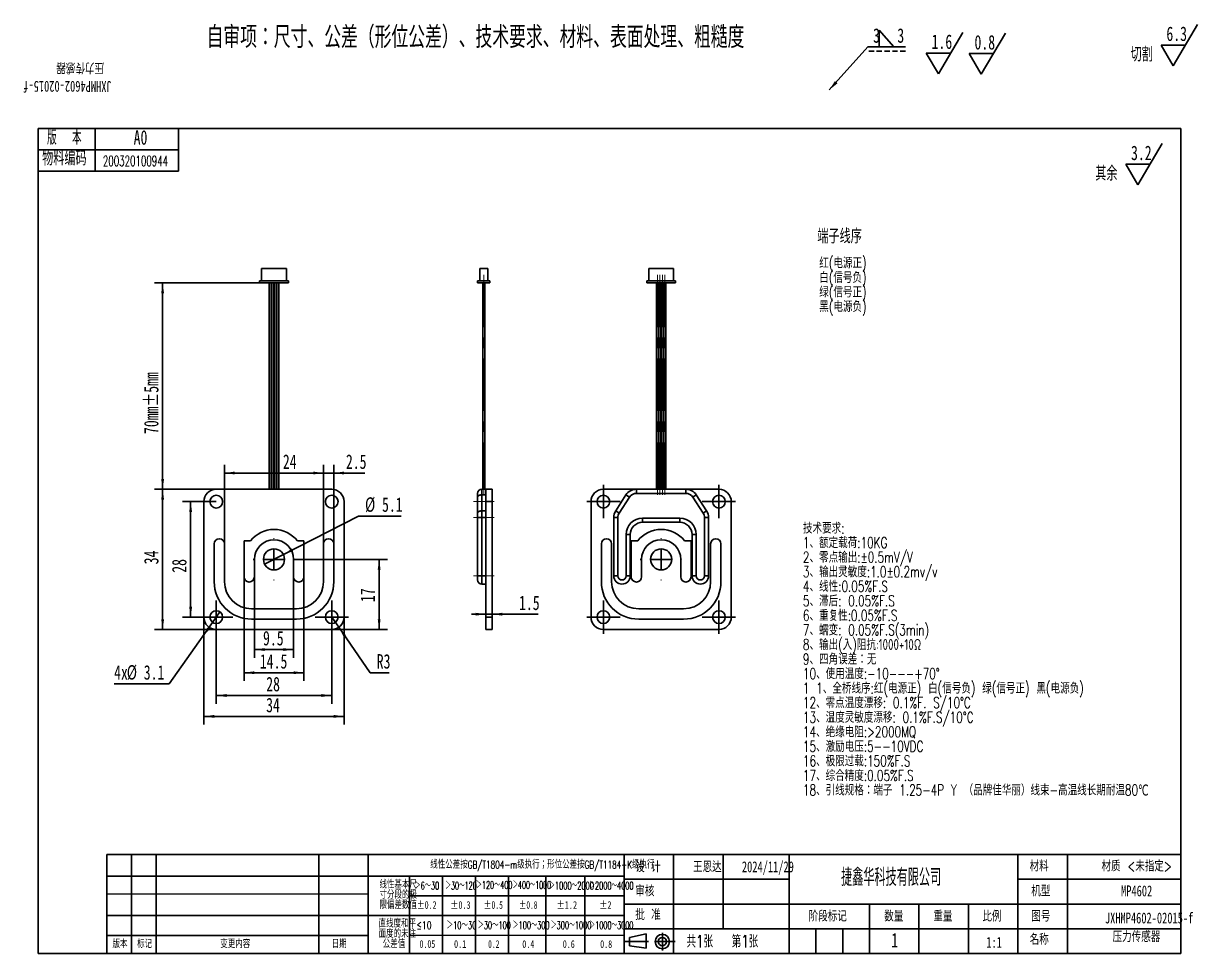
# Model space of a CAD drawing. Header units: millimetres. Extents: x 11 to 515, y -34 to 231.
# Drawn here: x 10.6 to 295.2, y 5.5 to 230.9 of the extents above; entities that cross this region are included whole.
import ezdxf

# ---------------------------------------------------------------- set-up
doc = ezdxf.new("R2010")
doc.units = ezdxf.units.MM
doc.linetypes.add('CENTERX2', pattern=[20.32, 12.7, -2.54, 2.54, -2.54])
doc.linetypes.add('HIDDEN', pattern=[1.905, 1.27, -0.635])
doc.layers.add('FORMAT', color=7, linetype='Continuous', lineweight=35)
doc.layers.add('轮廓实线层', color=7, linetype='Continuous', lineweight=35)
doc.styles.add('SLDTEXTSTYLE0', font='TXT', dxfattribs={"width": 0.7, "bigfont": 'bigfont'})
doc.styles.add('SLDTEXTSTYLE1', font='TXT', dxfattribs={"width": 0.7})
doc.styles.add('SLDTEXTSTYLE10', font='TXT', dxfattribs={"width": 0.569954, "bigfont": 'bigfont'})
doc.styles.add('SLDTEXTSTYLE11', font='TXT', dxfattribs={"width": 0.542825, "bigfont": 'bigfont'})
doc.styles.add('SLDTEXTSTYLE12', font='TXT', dxfattribs={"width": 0.607411, "bigfont": 'bigfont'})
doc.styles.add('SLDTEXTSTYLE13', font='TXT', dxfattribs={"width": 0.494457, "bigfont": 'bigfont'})
doc.styles.add('SLDTEXTSTYLE14', font='TXT', dxfattribs={"width": 0.523419, "bigfont": 'bigfont'})
doc.styles.add('SLDTEXTSTYLE15', font='TXT', dxfattribs={"width": 0.677411})
doc.styles.add('SLDTEXTSTYLE16', font='TXT', dxfattribs={"width": 0.616681})
doc.styles.add('SLDTEXTSTYLE17', font='TXT', dxfattribs={"width": 0.592279})
doc.styles.add('SLDTEXTSTYLE18', font='TXT', dxfattribs={"width": 0.633851})
doc.styles.add('SLDTEXTSTYLE19', font='TXT', dxfattribs={"width": 0.751649})
doc.styles.add('SLDTEXTSTYLE2', font='TXT', dxfattribs={"width": 0.579353, "bigfont": 'bigfont'})
doc.styles.add('SLDTEXTSTYLE20', font='TXT', dxfattribs={"width": 0.672854})
doc.styles.add('SLDTEXTSTYLE21', font='TXT', dxfattribs={"width": 0.604873})
doc.styles.add('SLDTEXTSTYLE22', font='TXT', dxfattribs={"width": 0.692137})
doc.styles.add('SLDTEXTSTYLE23', font='TXT', dxfattribs={"width": 0.516181, "bigfont": 'bigfont'})
doc.styles.add('SLDTEXTSTYLE24', font='TXT', dxfattribs={"width": 0.786906})
doc.styles.add('SLDTEXTSTYLE25', font='TXT', dxfattribs={"width": 0.513075, "bigfont": 'bigfont'})
doc.styles.add('SLDTEXTSTYLE26', font='TXT', dxfattribs={"width": 0.6, "bigfont": 'bigfont'})
doc.styles.add('SLDTEXTSTYLE3', font='TXT', dxfattribs={"width": 0.633333, "bigfont": 'bigfont'})
doc.styles.add('SLDTEXTSTYLE4', font='TXT', dxfattribs={"width": 0.589499, "bigfont": 'bigfont'})
doc.styles.add('SLDTEXTSTYLE5', font='TXT', dxfattribs={"width": 0.526455, "bigfont": 'bigfont'})
doc.styles.add('SLDTEXTSTYLE6', font='TXT', dxfattribs={"width": 0.583287, "bigfont": 'bigfont'})
doc.styles.add('SLDTEXTSTYLE7', font='TXT', dxfattribs={"width": 0.632085})
doc.styles.add('SLDTEXTSTYLE8', font='TXT', dxfattribs={"width": 0.735068, "bigfont": 'bigfont'})
doc.styles.add('SLDTEXTSTYLE9', font='TXT', dxfattribs={"width": 0.615255, "bigfont": 'bigfont'})
doc.dimstyles.new('SLDDIMSTYLE0', dxfattribs={"dimtxt": 0.18, "dimasz": 2.5, "dimexe": 0, "dimexo": 0.0625, "dimgap": 0, "dimtad": 0, "dimtih": 1, "dimtoh": 1, "dimdec": 0, "dimrnd": 1e-09, "dimzin": 0, "dimdsep": 46, "dimtxsty": 'Standard', "dimsah": 1, "dimcen": 0.09, "dimadec": 0, "dimazin": 0, "dimtfac": 2.5, "dimtdec": 0, "dimtofl": 0, "dimtmove": 0, "dimatfit": 3, "dimfxl": 1, "dimfrac": 2, "dimtolj": 1, "dimtzin": 0, "dimarcsym": 0})
doc.dimstyles.new('SLDDIMSTYLE1', dxfattribs={"dimtxt": 3.5, "dimasz": 2.5, "dimexe": 0, "dimexo": 0.0625, "dimgap": 0.875, "dimtad": 2, "dimrnd": 1e-09, "dimzin": 12, "dimdsep": 46, "dimtxsty": 'SLDTEXTSTYLE1', "dimsah": 1, "dimcen": 0.09, "dimadec": 0, "dimazin": 3, "dimtfac": 1, "dimtofl": 0, "dimtmove": 0, "dimatfit": 3, "dimfxl": 1, "dimfrac": 2, "dimtolj": 1, "dimtzin": 12, "dimarcsym": 0})
doc.dimstyles.new('SLDDIMSTYLE2', dxfattribs={"dimtxt": 3.5, "dimasz": 2.5, "dimexe": 0, "dimexo": 0.0625, "dimgap": 0.875, "dimtad": 2, "dimrnd": 1e-09, "dimzin": 12, "dimdsep": 46, "dimtxsty": 'SLDTEXTSTYLE1', "dimsah": 1, "dimcen": 0.09, "dimadec": 0, "dimazin": 3, "dimtfac": 1, "dimtmove": 0, "dimatfit": 0, "dimfxl": 1, "dimfrac": 2, "dimtolj": 1, "dimtzin": 12, "dimarcsym": 0})
doc.dimstyles.new('SLDDIMSTYLE3', dxfattribs={"dimtxt": 3.5, "dimasz": 2.5, "dimexe": 0, "dimexo": 0.0625, "dimgap": 0.875, "dimtad": 0, "dimtih": 1, "dimtoh": 1, "dimrnd": 1e-09, "dimzin": 12, "dimdsep": 46, "dimtxsty": 'SLDTEXTSTYLE1', "dimblk1": 'NONE', "dimsah": 1, "dimcen": 0, "dimadec": 0, "dimazin": 3, "dimtfac": 1, "dimtmove": 0, "dimatfit": 3, "dimldrblk": 'NONE', "dimfxl": 1, "dimfrac": 2, "dimtolj": 1, "dimtzin": 12, "dimarcsym": 0})
doc.dimstyles.new('SLDDIMSTYLE4', dxfattribs={"dimtxt": 3.5, "dimasz": 2.5, "dimexe": 0, "dimexo": 0.0625, "dimgap": 0.875, "dimtad": 0, "dimtih": 1, "dimtoh": 1, "dimrnd": 1e-09, "dimzin": 12, "dimdsep": 46, "dimtxsty": 'SLDTEXTSTYLE1', "dimsah": 1, "dimcen": 0, "dimadec": 0, "dimazin": 3, "dimtfac": 1, "dimtofl": 0, "dimtmove": 0, "dimatfit": 3, "dimfxl": 1, "dimfrac": 2, "dimtolj": 1, "dimtzin": 12, "dimarcsym": 0})
doc.dimstyles.new('SLDDIMSTYLE5', dxfattribs={"dimtxt": 3.5, "dimasz": 2.5, "dimexe": 0, "dimexo": 0.0625, "dimgap": 0.875, "dimtad": 0, "dimtih": 1, "dimtoh": 1, "dimrnd": 1e-09, "dimzin": 12, "dimdsep": 46, "dimtxsty": 'SLDTEXTSTYLE1', "dimblk1": 'NONE', "dimsah": 1, "dimcen": 0, "dimadec": 0, "dimazin": 3, "dimtfac": 1, "dimtmove": 0, "dimatfit": 3, "dimldrblk": 'NONE', "dimfxl": 1, "dimfrac": 2, "dimtolj": 1, "dimtzin": 12, "dimarcsym": 0})

# ---------------------------------------------------------------- blocks, each defined once
blk = doc.blocks.new('SW_NOTE_0_13')
at = {"layer": 'FORMAT', "color": 0, "attachment_point": 1, "style": 'SLDTEXTSTYLE0'}
for s, insert, char_height in [('技术要求:', (0, 3.41), 2.646), ('1、额定载荷:10KG', (0, -0.12), 2.6458), ('2、零点输出:±0.5mV/V', (0, -3.64), 2.6458), ('3、输出灵敏度:1.0±0.2mv/v', (0, -7.17), 2.6458), ('4、线性:0.05%F.S', (0, -10.7), 2.6458), ('5、滞后: 0.05%F.S', (0, -14.23), 2.6458), ('6、重复性:0.05%F.S', (0, -17.76), 2.6458), ('7、蠕变: 0.05%F.S(3min)', (0, -21.28), 2.6458), ('8、输出(入)阻抗:1000+10Ω', (0, -24.81), 2.6458), ('9、四角误差：无', (0, -28.34), 2.646), ('10、使用温度:-10---+70°', (0, -31.87), 2.6458), ('1 1、全桥线序:红(电源正) 白(信号负) 绿(信号正) 黑(电源负)', (0, -35.39), 2.6458), ('12、零点温度漂移: 0.1%F. S/10°C', (0, -38.92), 2.6458), ('13、温度灵敏度漂移: 0.1%F.S/10°C', (0, -42.45), 2.6458), ('14、绝缘电阻:>2000MQ', (0, -45.98), 2.6458), ('15、激励电压:5--10VDC', (0, -49.51), 2.6458), ('16、极限过载:150%F.S', (0, -53.03), 2.6458), ('17、综合精度:0.05%F.S', (0, -56.56), 2.6458), ('18、引线规格：端子 1.25-4P Y （品牌佳华丽）线束-高温线长期耐温80℃', (0, -60.09), 2.6458)]:
    blk.add_mtext(s, dxfattribs=dict(at, insert=insert, char_height=char_height))
blk = doc.blocks.new('SW_NOTE_0_14')
at = {"layer": 'FORMAT', "color": 0, "char_height": 2.646, "attachment_point": 1, "style": 'SLDTEXTSTYLE0'}
for s, insert in [('红(电源正)', (0, 3.41)), ('白(信号负)', (0, -0.12)), ('绿(信号正)', (0, -3.64)), ('黑(电源负)', (0, -7.17))]:
    blk.add_mtext(s, dxfattribs=dict(at, insert=insert))
blk = doc.blocks.new('SW_NOTE_0_15')
at = {"layer": 'FORMAT', "color": 0, "char_height": 1.852, "attachment_point": 2, "style": 'SLDTEXTSTYLE0'}
for s, insert in [('线性基本尺', (6.37, 2.39)), ('寸分段的极', (6.37, -0.08)), ('限偏差数值', (6.37, -2.55))]:
    blk.add_mtext(s, dxfattribs=dict(at, insert=insert))
blk = doc.blocks.new('SW_NOTE_0_16')
at = {"layer": 'FORMAT', "color": 0, "char_height": 1.852, "attachment_point": 2, "style": 'SLDTEXTSTYLE0'}
for s, insert in [('面度的未注', (6.37, -0.08)), ('直线度和平', (6.37, 2.39)), ('公差值', (5.55, -2.55))]:
    blk.add_mtext(s, dxfattribs=dict(at, insert=insert))
blk = doc.blocks.new('SW_NOTE_0_17')
at = {"layer": 'FORMAT', "color": 0, "attachment_point": 2}
for s, insert, char_height, style in [('JXHMP4602-02015-f', (16.66, 3.41), 2.6458, 'SLDTEXTSTYLE1'), ('压力传感器', (13.59, -1.12), 2.646, 'SLDTEXTSTYLE0')]:
    blk.add_mtext(s, dxfattribs=dict(at, insert=insert, char_height=char_height, style=style))
blk = doc.blocks.new('SW_NOTE_0_18')
at = {"layer": 'FORMAT', "color": 0, "attachment_point": 2, "rotation": 180}
for s, insert, char_height, style in [('压力传感器', (-13.59, 1.12), 2.646, 'SLDTEXTSTYLE0'), ('JXHMP4602-02015-f', (-16.66, -3.41), 2.6458, 'SLDTEXTSTYLE1')]:
    blk.add_mtext(s, dxfattribs=dict(at, insert=insert, char_height=char_height, style=style))
blk = doc.blocks.new('SW_SFSYMBOL_0')
at = {"layer": 'FORMAT', "color": 0}
for p, q in [((1.65, -5), (7.55, 5)), ((1.65, -5), (-1.3, 0)), ((4.6, 0), (-1.3, 0))]:
    blk.add_line(p, q, dxfattribs=at)
at = {"layer": 'FORMAT', "color": 0, "char_height": 3.5, "attachment_point": 1}
for s, insert, style in [('3.2', (0, 4.51), 'SLDTEXTSTYLE1'), ('其余', (-8.67, -0.49), 'SLDTEXTSTYLE0')]:
    blk.add_mtext(s, dxfattribs=dict(at, insert=insert, style=style))
blk = doc.blocks.new('SW_SFSYMBOL_1')
at = {"layer": 'FORMAT', "color": 0}
for p, q in [((1.65, -5), (7.55, 5)), ((1.65, -5), (-1.3, 0)), ((4.6, 0), (-1.3, 0))]:
    blk.add_line(p, q, dxfattribs=at)
at = {"layer": 'FORMAT', "color": 0, "char_height": 3.5, "attachment_point": 1}
for s, insert, style in [('6.3', (0, 4.51), 'SLDTEXTSTYLE1'), ('切割', (-8.67, -0.49), 'SLDTEXTSTYLE0')]:
    blk.add_mtext(s, dxfattribs=dict(at, insert=insert, style=style))
blk = doc.blocks.new('SW_SFSYMBOL_2')
at = {"layer": 'FORMAT', "color": 0}
for p, q in [((1.65, -5), (7.55, 5)), ((1.65, -5), (-1.3, 0)), ((4.6, 0), (-1.3, 0))]:
    blk.add_line(p, q, dxfattribs=at)
at = {"layer": 'FORMAT', "color": 0, "insert": (0, 4.51), "char_height": 3.5, "attachment_point": 1, "style": 'SLDTEXTSTYLE1'}
blk.add_mtext('0.8', dxfattribs=at)
blk = doc.blocks.new('SW_SFSYMBOL_3')
at = {"layer": 'FORMAT', "color": 0}
for p, q in [((1.65, -5), (7.55, 5)), ((1.65, -5), (-1.3, 0)), ((4.6, 0), (-1.3, 0))]:
    blk.add_line(p, q, dxfattribs=at)
at = {"layer": 'FORMAT', "color": 0, "insert": (0, 4.51), "char_height": 3.5, "attachment_point": 1, "style": 'SLDTEXTSTYLE1'}
blk.add_mtext('1.6', dxfattribs=at)
blk = doc.blocks.new('SW_SYMBOL_WELD_FILL')
at = {"layer": 'FORMAT', "color": 0}
for p, q in [((100, 0), (100, 900)), ((100, 900), (900, 0)), ((100, 0), (900, 0))]:
    blk.add_line(p, q, dxfattribs=at)
blk = doc.blocks.new('SW_WELDSYMBOL_0')
at = {"layer": 'FORMAT', "color": 0}
blk.add_line((9.15, 0), (0, 0), dxfattribs=at)
at = {"layer": 'FORMAT', "color": 0, "linetype": 'HIDDEN'}
blk.add_line((9.15, -1), (0, -1), dxfattribs=at)
at = {"layer": 'FORMAT', "color": 0, "xscale": 0.004511737089201878, "yscale": 0.004511737089201878, "zscale": 0.004511737089201878}
blk.add_blockref('SW_SYMBOL_WELD_FILL', (2.31, 0), dxfattribs=at)
at = {"layer": 'FORMAT', "color": 0, "char_height": 3.5, "attachment_point": 1, "style": 'SLDTEXTSTYLE1'}
for insert in [(1.31, 4.51), (7.18, 4.51)]:
    blk.add_mtext('3', dxfattribs=dict(at, insert=insert))
blk = doc.blocks.new('_D')
at = {"layer": 'FORMAT', "transparency": 16777216}
for p, q in [((54.32, 87), (54.32, 60.93)), ((88.32, 87), (88.32, 60.93)), ((88.32, 62.93), (54.32, 62.93))]:
    blk.add_line(p, q, dxfattribs=at)
for points in [[(54.32, 62.93), (56.82, 62.58), (56.82, 63.28)], [(88.32, 62.93), (85.82, 63.28), (85.82, 62.58)]]:
    blk.add_solid(points, dxfattribs=at)
at = {"layer": 'FORMAT', "transparency": 16777216, "insert": (69.42, 67.44), "char_height": 3.5, "attachment_point": 1, "style": 'SLDTEXTSTYLE1'}
blk.add_mtext('34', dxfattribs=at)
blk = doc.blocks.new('_D_1')
at = {"layer": 'FORMAT', "transparency": 16777216}
for p, q in [((57.32, 118), (42.32, 118)), ((44.32, 84), (44.32, 118)), ((57.32, 84), (42.32, 84))]:
    blk.add_line(p, q, dxfattribs=at)
for points in [[(44.32, 118), (43.97, 115.5), (44.67, 115.5)], [(44.32, 84), (44.67, 86.5), (43.97, 86.5)]]:
    blk.add_solid(points, dxfattribs=at)
at = {"layer": 'FORMAT', "transparency": 16777216, "insert": (39.81, 99.79), "char_height": 3.5, "attachment_point": 1, "rotation": 90, "style": 'SLDTEXTSTYLE1'}
blk.add_mtext('34', dxfattribs=at)
blk = doc.blocks.new('_D_2')
at = {"layer": 'FORMAT', "transparency": 16777216}
for p, q in [((57.32, 82.95), (57.32, 66)), ((85.32, 84), (85.32, 66)), ((57.32, 68), (85.32, 68))]:
    blk.add_line(p, q, dxfattribs=at)
for points in [[(57.32, 68), (59.82, 67.65), (59.82, 68.35)], [(85.32, 68), (82.82, 68.35), (82.82, 67.65)]]:
    blk.add_solid(points, dxfattribs=at)
at = {"layer": 'FORMAT', "transparency": 16777216, "insert": (69.43, 72.51), "char_height": 3.5, "attachment_point": 1, "style": 'SLDTEXTSTYLE1'}
blk.add_mtext('28', dxfattribs=at)
blk = doc.blocks.new('_D_3')
at = {"layer": 'FORMAT', "transparency": 16777216}
for p, q in [((57.32, 115), (49.11, 115)), ((51.11, 87), (51.11, 115)), ((53.27, 87), (49.11, 87))]:
    blk.add_line(p, q, dxfattribs=at)
for points in [[(51.11, 115), (50.76, 112.5), (51.46, 112.5)], [(51.11, 87), (51.46, 89.5), (50.76, 89.5)]]:
    blk.add_solid(points, dxfattribs=at)
at = {"layer": 'FORMAT', "transparency": 16777216, "insert": (46.59, 97.75), "char_height": 3.5, "attachment_point": 1, "rotation": 90, "style": 'SLDTEXTSTYLE1'}
blk.add_mtext('28', dxfattribs=at)
blk = doc.blocks.new('_D_4')
at = {"layer": 'FORMAT', "transparency": 16777216}
for p, q in [((76.37, 101), (98.81, 101)), ((96.81, 101), (96.81, 84)), ((85.32, 84), (98.81, 84))]:
    blk.add_line(p, q, dxfattribs=at)
for points in [[(96.81, 101), (96.46, 98.5), (97.16, 98.5)], [(96.81, 84), (97.16, 86.5), (96.46, 86.5)]]:
    blk.add_solid(points, dxfattribs=at)
at = {"layer": 'FORMAT', "transparency": 16777216, "insert": (92.29, 90.65), "char_height": 3.5, "attachment_point": 1, "rotation": 90, "style": 'SLDTEXTSTYLE1'}
blk.add_mtext('17', dxfattribs=at)
blk = doc.blocks.new('_D_5')
at = {"layer": 'FORMAT', "transparency": 16777216}
for p, q in [((83.32, 104.75), (83.32, 123.93)), ((85.82, 104.75), (85.82, 123.93)), ((83.32, 121.93), (79.82, 121.93)), ((85.82, 121.93), (83.32, 121.93)), ((85.82, 121.93), (93.36, 121.93))]:
    blk.add_line(p, q, dxfattribs=at)
for points in [[(83.32, 121.93), (80.82, 122.28), (80.82, 121.58)], [(85.82, 121.93), (88.32, 121.58), (88.32, 122.28)]]:
    blk.add_solid(points, dxfattribs=at)
at = {"layer": 'FORMAT', "transparency": 16777216, "insert": (88.75, 126.44), "char_height": 3.5, "attachment_point": 1, "style": 'SLDTEXTSTYLE1'}
blk.add_mtext('2.5', dxfattribs=at)
blk = doc.blocks.new('_D_6')
at = {"layer": 'FORMAT', "transparency": 16777216}
for p, q in [((59.32, 104.75), (59.32, 123.93)), ((83.32, 104.75), (83.32, 123.93)), ((83.32, 121.93), (59.32, 121.93))]:
    blk.add_line(p, q, dxfattribs=at)
for points in [[(59.32, 121.93), (61.82, 121.58), (61.82, 122.28)], [(83.32, 121.93), (80.82, 122.28), (80.82, 121.58)]]:
    blk.add_solid(points, dxfattribs=at)
at = {"layer": 'FORMAT', "transparency": 16777216, "insert": (73.47, 126.44), "char_height": 3.5, "attachment_point": 1, "style": 'SLDTEXTSTYLE1'}
blk.add_mtext('24', dxfattribs=at)
blk = doc.blocks.new('_D_7')
at = {"layer": 'FORMAT', "transparency": 16777216}
for p, q in [((73.59, 102.16), (91.8, 111.51)), ((91.8, 111.51), (102.11, 111.51)), ((69.05, 99.83), (73.59, 102.16))]:
    blk.add_line(p, q, dxfattribs=at)
blk.add_solid([(73.59, 102.16), (75.97, 102.99), (75.65, 103.62)], dxfattribs=at)
at = {"layer": 'FORMAT', "transparency": 16777216, "char_height": 3.5, "attachment_point": 1, "style": 'SLDTEXTSTYLE1'}
for s, insert in [('%%c', (93.39, 116.04)), ('5.1', (97.51, 116.03))]:
    blk.add_mtext(s, dxfattribs=dict(at, insert=insert))
blk = doc.blocks.new('_None')
blk = doc.blocks.new('_D_8')
at = {"layer": 'FORMAT', "transparency": 16777216}
for p, q in [((85.32, 87), (87.02, 84.53)), ((87.02, 84.53), (94.63, 73.52)), ((94.63, 73.52), (99.28, 73.52))]:
    blk.add_line(p, q, dxfattribs=at)
blk.add_solid([(87.02, 84.53), (88.16, 82.28), (88.73, 82.67)], dxfattribs=at)
at = {"layer": 'FORMAT', "transparency": 16777216, "insert": (96.22, 78.03), "char_height": 3.5, "attachment_point": 1, "style": 'SLDTEXTSTYLE1'}
blk.add_mtext('R3', dxfattribs=at)
blk = doc.blocks.new('_D_9')
at = {"layer": 'FORMAT', "transparency": 16777216}
for p, q in [((58.21, 88.27), (56.43, 85.73)), ((56.43, 85.73), (45.94, 70.84)), ((45.94, 70.84), (32.56, 70.84))]:
    blk.add_line(p, q, dxfattribs=at)
blk.add_solid([(56.43, 85.73), (54.7, 83.89), (55.27, 83.49)], dxfattribs=at)
at = {"layer": 'FORMAT', "transparency": 16777216, "char_height": 3.5, "attachment_point": 1, "style": 'SLDTEXTSTYLE1'}
for s, insert in [('4x', (32.56, 75.35)), ('%%c', (35.63, 75.36)), ('3.1', (39.75, 75.35))]:
    blk.add_mtext(s, dxfattribs=dict(at, insert=insert))
blk = doc.blocks.new('_D_10')
at = {"layer": 'FORMAT', "transparency": 16777216}
for p, q in [((64.07, 96.75), (64.07, 71.52)), ((78.57, 96.75), (78.57, 71.52)), ((64.07, 73.52), (78.57, 73.52))]:
    blk.add_line(p, q, dxfattribs=at)
for points in [[(64.07, 73.52), (66.57, 73.17), (66.57, 73.87)], [(78.57, 73.52), (76.07, 73.87), (76.07, 73.17)]]:
    blk.add_solid(points, dxfattribs=at)
at = {"layer": 'FORMAT', "transparency": 16777216, "insert": (67.89, 78.03), "char_height": 3.5, "attachment_point": 1, "style": 'SLDTEXTSTYLE1'}
blk.add_mtext('14.5', dxfattribs=at)
blk = doc.blocks.new('_D_11')
at = {"layer": 'FORMAT', "transparency": 16777216}
for p, q in [((66.57, 96.75), (66.57, 77.14)), ((76.07, 96.75), (76.07, 77.14)), ((76.07, 79.14), (66.57, 79.14))]:
    blk.add_line(p, q, dxfattribs=at)
for points in [[(66.57, 79.14), (69.07, 78.79), (69.07, 79.49)], [(76.07, 79.14), (73.57, 79.49), (73.57, 78.79)]]:
    blk.add_solid(points, dxfattribs=at)
at = {"layer": 'FORMAT', "transparency": 16777216, "insert": (68.66, 83.65), "char_height": 3.5, "attachment_point": 1, "style": 'SLDTEXTSTYLE1'}
blk.add_mtext('9.5', dxfattribs=at)
blk = doc.blocks.new('_D_12')
at = {"layer": 'FORMAT', "transparency": 16777216}
for p, q in [((67.82, 168), (42.32, 168)), ((44.32, 118), (44.32, 168)), ((57.32, 118), (42.32, 118))]:
    blk.add_line(p, q, dxfattribs=at)
for points in [[(44.32, 168), (43.97, 165.5), (44.67, 165.5)], [(44.32, 118), (44.67, 120.5), (43.97, 120.5)]]:
    blk.add_solid(points, dxfattribs=at)
at = {"layer": 'FORMAT', "transparency": 16777216, "insert": (39.81, 131.39), "char_height": 3.5, "attachment_point": 1, "rotation": 90, "style": 'SLDTEXTSTYLE1'}
blk.add_mtext('70mm±5mm', dxfattribs=at)
blk = doc.blocks.new('SW_CENTERMARKSYMBOL_0')
at = {"layer": 'FORMAT', "color": 0}
for p, q in [((0, 2.5), (0, 4.05)), ((-2.5, 0), (-4.05, 0)), ((0, 0), (-2.5, 0)), ((0, 0), (0, 2.5)), ((0, 0), (0, -2.5)), ((0, 0), (2.5, 0)), ((2.5, 0), (4.05, 0)), ((0, -2.5), (0, -4.05))]:
    blk.add_line(p, q, dxfattribs=at)
blk = doc.blocks.new('SW_CENTERMARKSYMBOL_1')
at = {"layer": 'FORMAT', "color": 0}
for p, q in [((0, 2.5), (0, 4.05)), ((-2.5, 0), (-4.05, 0)), ((0, 0), (-2.5, 0)), ((0, 0), (0, 2.5)), ((0, 0), (0, -2.5)), ((0, 0), (2.5, 0)), ((2.5, 0), (4.05, 0)), ((0, -2.5), (0, -4.05))]:
    blk.add_line(p, q, dxfattribs=at)
blk = doc.blocks.new('SW_CENTERMARKSYMBOL_2')
at = {"layer": 'FORMAT', "color": 0}
for p, q in [((0, 5), (0, 5.05)), ((-5, 0), (-5.05, 0)), ((0, 0), (-2.5, 0)), ((0, 0), (0, 2.5)), ((0, 0), (0, -2.5)), ((0, 0), (2.5, 0)), ((5, 0), (5.05, 0)), ((0, -5), (0, -5.05))]:
    blk.add_line(p, q, dxfattribs=at)
blk = doc.blocks.new('_D_13')
at = {"layer": 'FORMAT', "transparency": 16777216}
for p, q in [((122.68, 87.71), (119.18, 87.71)), ((122.68, 87.71), (124.18, 87.71)), ((124.18, 87.71), (135.33, 87.71))]:
    blk.add_line(p, q, dxfattribs=at)
for points in [[(122.68, 87.71), (120.18, 88.06), (120.18, 87.36)], [(124.18, 87.71), (126.68, 87.36), (126.68, 88.06)]]:
    blk.add_solid(points, dxfattribs=at)
at = {"layer": 'FORMAT', "transparency": 16777216, "insert": (130.72, 92.22), "char_height": 3.5, "attachment_point": 1, "style": 'SLDTEXTSTYLE1'}
blk.add_mtext('1.5', dxfattribs=at)
blk = doc.blocks.new('SW_CENTERMARKSYMBOL_3')
at = {"layer": 'FORMAT', "color": 0}
for p, q in [((0, 2.5), (0, 4.05)), ((-2.5, 0), (-4.05, 0)), ((0, 0), (-2.5, 0)), ((0, 0), (0, 2.5)), ((0, 0), (0, -2.5)), ((0, 0), (2.5, 0)), ((2.5, 0), (4.05, 0)), ((0, -2.5), (0, -4.05))]:
    blk.add_line(p, q, dxfattribs=at)
blk = doc.blocks.new('SW_CENTERMARKSYMBOL_4')
at = {"layer": 'FORMAT', "color": 0}
for p, q in [((0, 2.5), (0, 4.05)), ((-2.5, 0), (-4.05, 0)), ((0, 0), (-2.5, 0)), ((0, 0), (0, 2.5)), ((0, 0), (0, -2.5)), ((0, 0), (2.5, 0)), ((2.5, 0), (4.05, 0)), ((0, -2.5), (0, -4.05))]:
    blk.add_line(p, q, dxfattribs=at)
blk = doc.blocks.new('SW_CENTERMARKSYMBOL_5')
at = {"layer": 'FORMAT', "color": 0}
for p, q in [((0, 2.5), (0, 4.05)), ((-2.5, 0), (-4.05, 0)), ((0, 0), (-2.5, 0)), ((0, 0), (0, 2.5)), ((0, 0), (0, -2.5)), ((0, 0), (2.5, 0)), ((2.5, 0), (4.05, 0)), ((0, -2.5), (0, -4.05))]:
    blk.add_line(p, q, dxfattribs=at)
blk = doc.blocks.new('SW_CENTERMARKSYMBOL_6')
at = {"layer": 'FORMAT', "color": 0}
for p, q in [((0, 2.5), (0, 4.05)), ((-2.5, 0), (-4.05, 0)), ((0, 0), (-2.5, 0)), ((0, 0), (0, 2.5)), ((0, 0), (0, -2.5)), ((0, 0), (2.5, 0)), ((2.5, 0), (4.05, 0)), ((0, -2.5), (0, -4.05))]:
    blk.add_line(p, q, dxfattribs=at)
blk = doc.blocks.new('SW_CENTERMARKSYMBOL_7')
at = {"layer": 'FORMAT', "color": 0}
for p, q in [((0, 5), (0, 5.05)), ((-5, 0), (-5.05, 0)), ((0, 0), (-2.5, 0)), ((0, 0), (0, 2.5)), ((0, 0), (0, -2.5)), ((0, 0), (2.5, 0)), ((5, 0), (5.05, 0)), ((0, -5), (0, -5.05))]:
    blk.add_line(p, q, dxfattribs=at)

msp = doc.modelspace()

# ---------------------------------------------------------------- linework, layer by layer
at = {"color": 7, "linetype": 'Continuous', "lineweight": 35}
for p, q in [((68.318, 171.499), (68.318, 168.499)), ((68.318, 171.499), (74.318, 171.499)), ((74.318, 171.499), (74.318, 168.499)), ((121.181, 171.499), (121.181, 168.499)), ((121.181, 171.499), (123.181, 171.499)), ((123.181, 171.499), (123.181, 168.499)), ((162.177, 171.499), (168.177, 171.499)), ((162.177, 171.499), (162.177, 168.499)), ((168.177, 171.499), (168.177, 168.499)), ((67.818, 168.499), (67.818, 167.999)), ((67.818, 168.499), (74.818, 168.499)), ((67.818, 167.999), (74.818, 167.999)), ((70.168, 167.999), (70.168, 117.999)), ((70.668, 117.999), (70.668, 167.999)), ((70.768, 167.999), (70.768, 117.999)), ((71.268, 117.999), (71.268, 167.999)), ((71.368, 167.999), (71.368, 117.999)), ((71.868, 117.999), (71.868, 167.999)), ((71.968, 167.999), (71.968, 117.999)), ((72.468, 117.999), (72.468, 167.999)), ((74.818, 168.499), (74.818, 167.999)), ((120.681, 168.499), (123.681, 168.499)), ((120.681, 168.499), (120.681, 167.999)), ((120.681, 167.999), (123.681, 167.999)), ((121.931, 167.999), (121.931, 117.999)), ((122.431, 117.999), (122.431, 167.999)), ((123.681, 168.499), (123.681, 167.999)), ((161.677, 168.499), (168.677, 168.499)), ((161.677, 168.499), (161.677, 167.999)), ((161.677, 167.999), (168.677, 167.999)), ((164.027, 167.999), (164.027, 117.999)), ((164.527, 117.999), (164.527, 167.999)), ((164.627, 167.999), (164.627, 117.999)), ((165.127, 117.999), (165.127, 167.999)), ((165.227, 167.999), (165.227, 117.999)), ((165.727, 117.999), (165.727, 167.999)), ((165.827, 167.999), (165.827, 117.999)), ((166.327, 117.999), (166.327, 167.999)), ((168.677, 168.499), (168.677, 167.999)), ((57.318, 117.999), (85.318, 117.999)), ((120.681, 116.082), (120.681, 116.999)), ((121.681, 117.999), (121.681, 116.623)), ((121.681, 117.999), (122.681, 117.999)), ((122.681, 117.999), (124.181, 117.999)), ((122.681, 114.999), (122.681, 117.999)), ((124.181, 117.999), (124.181, 114.999)), ((159.177, 117.999), (151.177, 117.999)), ((159.177, 117.999), (159.177, 116.999)), ((159.177, 117.999), (171.177, 117.999)), ((171.177, 116.999), (159.177, 116.999)), ((171.177, 117.999), (171.177, 116.999)), ((179.177, 117.999), (171.177, 117.999)), ((54.318, 86.999), (54.318, 114.999)), ((88.318, 114.999), (88.318, 86.999)), ((120.681, 112.199), (120.681, 116.082)), ((121.681, 116.623), (121.681, 112.741)), ((121.681, 116.623), (122.681, 116.623)), ((124.181, 114.999), (122.681, 114.999)), ((122.681, 86.999), (122.681, 114.999)), ((124.181, 86.999), (124.181, 114.999)), ((148.177, 114.999), (148.177, 86.999)), ((154.155, 112.741), (156.655, 116.623)), ((157.496, 116.082), (154.996, 112.199)), ((156.655, 116.623), (157.496, 116.082)), ((173.699, 116.623), (172.859, 116.082)), ((175.359, 112.199), (172.859, 116.082)), ((173.699, 116.623), (176.199, 112.741)), ((182.177, 86.999), (182.177, 114.999)), ((120.681, 111.117), (120.681, 112.199)), ((120.681, 96.999), (120.681, 111.117)), ((121.681, 111.117), (120.681, 111.117)), ((121.681, 112.741), (121.681, 111.117)), ((121.681, 112.741), (122.681, 112.741)), ((121.681, 111.117), (121.681, 96.999)), ((121.681, 111.117), (122.681, 111.117)), ((154.677, 111.117), (153.677, 111.117)), ((153.677, 96.999), (153.677, 111.117)), ((154.996, 112.199), (154.155, 112.741)), ((154.677, 111.117), (154.677, 96.999)), ((176.199, 112.741), (175.359, 112.199)), ((176.677, 111.117), (175.677, 111.117)), ((175.677, 96.999), (175.677, 111.117)), ((176.677, 111.117), (176.677, 96.999)), ((160.677, 110.999), (160.677, 109.999)), ((160.677, 110.999), (169.677, 110.999)), ((169.677, 109.999), (160.677, 109.999)), ((169.677, 110.999), (169.677, 109.999)), ((64.068, 105.499), (65.634, 105.499)), ((64.068, 96.749), (64.068, 105.499)), ((77.002, 105.499), (78.568, 105.499)), ((78.568, 105.499), (78.568, 96.749)), ((156.677, 106.999), (157.677, 106.999)), ((156.677, 96.999), (156.677, 106.999)), ((157.677, 106.999), (157.677, 96.999)), ((159.493, 105.499), (157.927, 105.499)), ((157.927, 105.499), (157.927, 96.749)), ((172.427, 105.499), (170.862, 105.499)), ((172.427, 96.749), (172.427, 105.499)), ((172.677, 96.999), (172.677, 106.999)), ((173.677, 106.999), (172.677, 106.999)), ((173.677, 106.999), (173.677, 96.999)), ((56.818, 95.569), (56.818, 104.749)), ((59.318, 104.749), (59.318, 95.569)), ((83.318, 95.569), (83.318, 104.749)), ((85.818, 104.749), (85.818, 95.569)), ((150.677, 104.749), (150.677, 95.569)), ((153.177, 95.569), (153.177, 104.749)), ((177.177, 104.749), (177.177, 95.569)), ((179.677, 95.569), (179.677, 104.749)), ((66.568, 100.999), (66.568, 96.749)), ((76.068, 96.749), (76.068, 100.999)), ((160.427, 96.749), (160.427, 100.999)), ((169.927, 100.999), (169.927, 96.749)), ((120.681, 95.999), (120.681, 96.999)), ((121.681, 96.999), (120.681, 96.999)), ((121.681, 96.999), (122.681, 96.999)), ((154.677, 96.999), (153.677, 96.999)), ((156.677, 96.999), (157.677, 96.999)), ((172.677, 96.999), (173.677, 96.999)), ((176.677, 96.999), (175.677, 96.999)), ((121.681, 94.999), (122.681, 94.999)), ((65.888, 88.999), (76.747, 88.999)), ((170.607, 88.999), (159.748, 88.999)), ((76.747, 86.499), (65.888, 86.499)), ((122.681, 86.999), (124.181, 86.999)), ((122.681, 83.999), (122.681, 86.999)), ((124.181, 86.999), (124.181, 83.999)), ((159.748, 86.499), (170.607, 86.499)), ((85.318, 83.999), (57.318, 83.999)), ((124.181, 83.999), (122.681, 83.999)), ((151.177, 83.999), (179.177, 83.999)), ((94.186, 14.63), (30.786, 14.63))]:
    msp.add_line(p, q, dxfattribs=at)
at = {"color": 1, "linetype": 'Continuous', "lineweight": 35}
msp.add_line((121.681, 96.999), (121.681, 94.999), dxfattribs=at)
at = {"color": 7, "linetype": 'Continuous', "lineweight": 35, "flags": 128}
for points in [[(121.681, 116.623), (121.486, 116.613), (121.298, 116.582), (121.125, 116.532), (120.974, 116.465), (120.849, 116.382), (120.757, 116.289), (120.7, 116.187), (120.681, 116.082)], [(121.681, 112.741), (121.486, 112.73), (121.298, 112.7), (121.125, 112.65), (120.974, 112.582), (120.849, 112.5), (120.757, 112.407), (120.7, 112.305), (120.681, 112.199)]]:
    msp.add_lwpolyline(points, dxfattribs=at)
at = {"color": 7, "linetype": 'Continuous', "lineweight": 35}
for centre, radius in [((57.318, 114.999), 1.55), ((85.318, 114.999), 1.55), ((151.177, 114.999), 1.55), ((179.177, 114.999), 1.55), ((71.318, 100.999), 2.55), ((165.177, 100.999), 2.55), ((57.318, 86.999), 1.55), ((85.318, 86.999), 1.55), ((151.177, 86.999), 1.55), ((179.177, 86.999), 1.55)]:
    msp.add_circle(centre, radius, dxfattribs=at)
for centre, radius, start, end in [((57.318, 114.999), 3, 90, 180), ((85.318, 114.999), 3, 0, 90), ((121.681, 116.999), 1, 90, 180), ((151.177, 114.999), 3, 90, 180), ((159.177, 114.999), 3, 90, 147.22092), ((159.177, 114.999), 2, 90, 147.22092), ((171.177, 114.999), 3, 32.77908, 90), ((171.177, 114.999), 2, 32.77908, 90), ((179.177, 114.999), 3, 0, 90), ((156.677, 111.117), 3, 147.22092, 180), ((156.677, 111.117), 2, 147.22092, 180), ((173.677, 111.117), 2, 0, 32.77908), ((173.677, 111.117), 3, 0, 32.77908), ((71.318, 100.999), 7.25, 38.36651, 141.63349), ((160.677, 106.999), 4, 90, 180), ((160.677, 106.999), 3, 90, 180), ((165.177, 100.999), 7.25, 38.36651, 141.63349), ((169.677, 106.999), 4, 0, 90), ((169.677, 106.999), 3, 0, 90), ((58.068, 104.749), 1.25, 0, 180), ((71.318, 100.999), 4.75, 0, 180), ((84.568, 104.749), 1.25, 0, 180), ((151.927, 104.749), 1.25, 0, 180), ((165.177, 100.999), 4.75, 0, 180), ((178.427, 104.749), 1.25, 0, 180), ((155.677, 96.999), 2, 180, 0), ((155.677, 96.999), 1, 180, 0), ((174.677, 96.999), 2, 180, 0), ((174.677, 96.999), 1, 180, 0), ((65.888, 95.569), 9.07, 180, 270), ((65.888, 95.569), 6.57, 180, 270), ((65.318, 96.749), 1.25, 180, 0), ((77.318, 96.749), 1.25, 180, 0), ((76.747, 95.569), 9.07, 270, 0), ((76.747, 95.569), 6.57, 270, 0), ((121.681, 95.999), 1, 180, 270), ((159.748, 95.569), 9.07, 180, 270), ((159.748, 95.569), 6.57, 180, 270), ((159.177, 96.749), 1.25, 180, 0), ((171.177, 96.749), 1.25, 180, 0), ((170.607, 95.569), 6.57, 270, 0), ((170.607, 95.569), 9.07, 270, 0), ((57.318, 86.999), 3, 180, 270), ((85.318, 86.999), 3, 270, 0), ((151.177, 86.999), 3, 180, 270), ((179.177, 86.999), 3, 270, 0)]:
    msp.add_arc(centre, radius, start, end, dxfattribs=at)
at = {"layer": 'FORMAT', "lineweight": 25}
for p, q in [((27.936, 205.451), (14.186, 205.451)), ((14.186, 205.451), (14.186, 200.277)), ((27.936, 205.451), (27.936, 200.277)), ((27.936, 200.277), (14.186, 200.277)), ((94.186, 19.851), (30.786, 19.851)), ((156.186, 9.83), (104.186, 9.83)), ((30.786, 5.451), (94.186, 5.451))]:
    msp.add_line(p, q, dxfattribs=at)
at = {"layer": 'FORMAT'}
for p, q in [((27.936, 205.451), (27.936, 195.132)), ((48.179, 205.451), (48.179, 195.132)), ((14.186, 200.277), (48.179, 200.277)), ((14.186, 195.132), (48.179, 195.132)), ((30.786, 29.451), (30.786, 5.451)), ((156.186, 29.451), (30.786, 29.451)), ((36.786, 29.451), (36.786, 5.451)), ((42.786, 29.451), (42.786, 5.451)), ((82.2, 29.451), (82.2, 5.451)), ((94.186, 5.451), (94.186, 29.451)), ((94.186, 29.451), (94.186, 5.451)), ((156.186, 29.451), (156.186, 5.451)), ((168.186, 29.451), (156.186, 29.451)), ((156.186, 29.451), (251.686, 29.451)), ((156.186, 29.451), (156.186, 5.451)), ((168.186, 29.451), (168.186, 5.451)), ((180.186, 29.451), (180.186, 11.451)), ((196.186, 29.451), (196.186, 5.451)), ((251.686, 29.451), (251.686, 5.451)), ((251.686, 29.451), (291.186, 29.451)), ((263.686, 29.451), (263.686, 5.451)), ((156.186, 24.23), (30.786, 24.23)), ((104.186, 5.451), (104.186, 24.23)), ((112.186, 24.23), (112.186, 5.451)), ((120.186, 5.451), (120.186, 24.23)), ((128.186, 5.451), (128.186, 24.23)), ((137.186, 5.451), (137.186, 24.23)), ((146.686, 24.23), (146.686, 5.451)), ((196.186, 23.451), (156.186, 23.451)), ((251.686, 23.451), (291.186, 23.451)), ((104.186, 19.43), (156.186, 19.43)), ((156.186, 17.451), (291.186, 17.451)), ((215.686, 5.451), (215.686, 17.451)), ((227.686, 17.451), (227.686, 5.451)), ((239.686, 17.451), (239.686, 5.451)), ((94.186, 14.63), (156.186, 14.63)), ((196.186, 11.451), (156.186, 11.451)), ((291.186, 11.451), (196.186, 11.451)), ((202.686, 5.451), (202.686, 11.451)), ((209.186, 11.451), (209.186, 5.451)), ((94.186, 9.83), (30.786, 9.83)), ((157.466, 9.341), (161.572, 10.226)), ((157.466, 9.341), (157.466, 7.311)), ((161.572, 10.226), (161.572, 6.729)), ((165.466, 10.448), (165.466, 6.175)), ((162.132, 8.347), (156.127, 8.347)), ((161.572, 6.729), (157.466, 7.311)), ((168.548, 8.347), (163.716, 8.347))]:
    msp.add_line(p, q, dxfattribs=at)
at = {"layer": 'FORMAT', "linetype": 'CENTERX2', "lineweight": 18}
for p, q in [((122.181, 169.999), (122.181, 115.999)), ((164.277, 169.999), (164.277, 115.999)), ((164.877, 169.999), (164.877, 115.999)), ((165.477, 169.999), (165.477, 115.999)), ((166.077, 169.999), (166.077, 115.999)), ((119.681, 114.999), (124.681, 114.999)), ((119.681, 111.117), (124.681, 111.117)), ((119.681, 96.999), (124.681, 96.999))]:
    msp.add_line(p, q, dxfattribs=at)
at = {"layer": 'FORMAT'}
for radius in [1.75, 1]:
    msp.add_circle((165.466, 8.347), radius, dxfattribs=at)
at = {"layer": '轮廓实线层'}
for p, q in [((14.186, 205.451), (291.186, 205.451)), ((14.186, 205.451), (14.186, 5.451)), ((291.186, 205.451), (291.186, 5.451)), ((14.186, 5.451), (291.186, 5.451))]:
    msp.add_line(p, q, dxfattribs=at)

# ---------------------------------------------------------------- block references
at = {"layer": 'FORMAT'}
for name, p in [('SW_SFSYMBOL_1', (287.662, 225.664)), ('SW_WELDSYMBOL_0', (215.25, 225.234)), ('SW_SFSYMBOL_3', (230.738, 223.742)), ('SW_SFSYMBOL_2', (241.143, 223.593)), ('SW_NOTE_0_18', (37.914, 217.707)), ('SW_SFSYMBOL_0', (279.092, 196.788)), ('SW_NOTE_0_14', (203.509, 170.784)), ('SW_CENTERMARKSYMBOL_5', (151.177, 114.999)), ('SW_CENTERMARKSYMBOL_4', (179.177, 114.999)), ('SW_NOTE_0_13', (199.56, 106.494)), ('SW_CENTERMARKSYMBOL_2', (71.318, 100.999)), ('SW_CENTERMARKSYMBOL_7', (165.177, 100.999)), ('SW_CENTERMARKSYMBOL_1', (57.318, 86.999)), ('SW_CENTERMARKSYMBOL_0', (85.318, 86.999)), ('SW_CENTERMARKSYMBOL_3', (151.177, 86.999)), ('SW_CENTERMARKSYMBOL_6', (179.177, 86.999)), ('SW_NOTE_0_15', (95.055, 20.694)), ('SW_NOTE_0_17', (266.812, 11.982)), ('SW_NOTE_0_16', (94.847, 11.231))]:
    msp.add_blockref(name, p, dxfattribs=at)

# ---------------------------------------------------------------- texts
at = {"insert": (29.829, 198.834), "char_height": 2.5, "attachment_point": 1, "style": 'SLDTEXTSTYLE9'}
msp.add_mtext_dynamic_manual_height_columns('{\\Ftxt,bigfont|c134;200320100944}', width=17.35632, gutter_width=17.5, heights=[0], dxfattribs=at)
at = {"layer": 'FORMAT'}
for s, insert, char_height, attachment_point, style in [('自审项：尺寸、公差（形位公差）、技术要求、材料、表面处理、粗糙度', (120.17, 230.257), 5.29167, 2, 'SLDTEXTSTYLE0'), ('版  本', (16.315, 205.03), 3.5, 1, 'SLDTEXTSTYLE26'), ('A0', (38.96, 205.03), 3.5, 2, 'SLDTEXTSTYLE1'), ('物料编码', (15.118, 199.977), 3.5, 1, 'SLDTEXTSTYLE0'), ('端子线序', (203.05, 181.088), 3.5, 1, 'SLDTEXTSTYLE0'), ('线性公差按GB/T1804-m级执行；形位公差按GB/T1184-K级执行', (136.383, 27.923), 1.85208, 2, 'SLDTEXTSTYLE0'), ('设 计', (158.893, 27.798), 2.6458, 1, 'SLDTEXTSTYLE3'), ('王恩达', (176.376, 27.798), 2.6458, 2, 'SLDTEXTSTYLE0'), ('2024/11/29', (191.054, 27.798), 2.6458, 2, 'SLDTEXTSTYLE1'), ('捷鑫华科技有限公司', (208.788, 26.065), 4.2333, 1, 'SLDTEXTSTYLE2'), ('材料', (254.5, 27.981), 2.6458, 1, 'SLDTEXTSTYLE0'), ('材质 <未指定>', (280.449, 27.981), 2.6458, 2, 'SLDTEXTSTYLE0'), ('＞6～30', (105.346, 22.818), 1.8521, 1, 'SLDTEXTSTYLE4'), ('＞30～120', (112.869, 22.818), 1.8521, 1, 'SLDTEXTSTYLE5'), ('＞120～400', (120.24, 22.979), 1.8521, 1, 'SLDTEXTSTYLE6'), ('＞400～1000', (129.208, 22.979), 1.8521, 1, 'SLDTEXTSTYLE13'), ('＞1000～2000', (138.061, 22.818), 1.8521, 1, 'SLDTEXTSTYLE14'), ('＞2000～4000', (147.802, 22.818), 1.8521, 1, 'SLDTEXTSTYLE23'), ('审核', (158.895, 21.957), 2.6458, 1, 'SLDTEXTSTYLE0'), ('机型', (254.905, 21.957), 2.6458, 1, 'SLDTEXTSTYLE0'), ('MP4602', (280.448, 21.957), 2.6458, 2, 'SLDTEXTSTYLE1'), ('±0.2', (105.944, 18.143), 1.8521, 1, 'SLDTEXTSTYLE7'), ('±0.3', (114.061, 18.143), 1.8521, 1, 'SLDTEXTSTYLE15'), ('±0.5', (122.166, 18.143), 1.8521, 1, 'SLDTEXTSTYLE16'), ('±0.8', (130.717, 18.143), 1.8521, 1, 'SLDTEXTSTYLE17'), ('±1.2', (139.8, 18.143), 1.8521, 1, 'SLDTEXTSTYLE22'), ('±2', (150.175, 18.143), 1.8521, 1, 'SLDTEXTSTYLE24'), ('批 准', (158.895, 16.221), 2.6458, 1, 'SLDTEXTSTYLE3'), ('阶段标记', (200.94, 15.852), 2.6458, 1, 'SLDTEXTSTYLE0'), ('数量', (219.261, 15.852), 2.6458, 1, 'SLDTEXTSTYLE0'), ('重量', (231.173, 15.852), 2.6458, 1, 'SLDTEXTSTYLE0'), ('比例', (243.058, 15.852), 2.6458, 1, 'SLDTEXTSTYLE0'), ('图号', (254.905, 15.852), 2.6458, 1, 'SLDTEXTSTYLE0'), ('≤10', (105.899, 13.234), 1.8521, 1, 'SLDTEXTSTYLE8'), ('＞10～30', (113.157, 13.234), 1.8521, 1, 'SLDTEXTSTYLE12'), ('＞30～100', (120.633, 13.234), 1.8521, 1, 'SLDTEXTSTYLE9'), ('＞100～300', (129.134, 13.234), 1.8521, 1, 'SLDTEXTSTYLE10'), ('＞300～1000', (138.425, 13.234), 1.8521, 1, 'SLDTEXTSTYLE11'), ('＞1000～3000', (147.843, 13.234), 1.8521, 1, 'SLDTEXTSTYLE25'), ('版本', (32.171, 8.667), 1.8521, 1, 'SLDTEXTSTYLE0'), ('标记', (38.146, 8.667), 1.8521, 1, 'SLDTEXTSTYLE0'), ('变更内容', (58.295, 8.667), 1.8521, 1, 'SLDTEXTSTYLE0'), ('日期', (85.297, 8.667), 1.8521, 1, 'SLDTEXTSTYLE0'), ('0.05', (106.585, 8.679), 1.8521, 1, 'SLDTEXTSTYLE18'), ('0.1', (114.961, 8.679), 1.8521, 1, 'SLDTEXTSTYLE19'), ('0.2', (123.23, 8.679), 1.8521, 1, 'SLDTEXTSTYLE21'), ('0.4', (131.517, 8.667), 1.8521, 1, 'SLDTEXTSTYLE20'), ('0.6', (141.322, 8.667), 1.8521, 1, 'SLDTEXTSTYLE1'), ('0.8', (150.393, 8.667), 1.8521, 1, 'SLDTEXTSTYLE1'), ('共1张', (171.337, 9.897), 3, 1, 'SLDTEXTSTYLE0'), ('第1张', (182.289, 9.897), 3, 1, 'SLDTEXTSTYLE0'), ('1', (220.958, 10.42), 3.5, 1, 'SLDTEXTSTYLE1'), ('1:1', (245.898, 9.483), 2.6458, 2, 'SLDTEXTSTYLE1'), ('名称', (254.522, 10.232), 2.6458, 1, 'SLDTEXTSTYLE0')]:
    msp.add_mtext(s, dxfattribs=dict(at, insert=insert, char_height=char_height, attachment_point=attachment_point, style=style))

# ---------------------------------------------------------------- dimensions: what is measured, and where the dimension line sits
dim = msp.add_linear_dim(base=(44.318, 167.999), p1=(57.318, 117.999), p2=(67.818, 167.999), angle=90, text='70mm±5mm', dimstyle='SLDDIMSTYLE1', dxfattribs=at)
dim.commit()
dim.dimension.update_dxf_attribs({"geometry": '_D_12', "text_midpoint": (44.318, 138.535), "dimtype": 160})
for base, p1, p2, dimstyle, picture, middle in [((59.318, 121.927), (83.318, 104.749), (59.318, 104.749), 'SLDDIMSTYLE1', '_D_6', (75.007, 121.927)), ((83.318, 121.927), (85.818, 104.749), (83.318, 104.749), 'SLDDIMSTYLE2', '_D_5', (91.054, 121.927)), ((78.568, 73.523), (64.068, 96.749), (78.568, 96.749), 'SLDDIMSTYLE1', '_D_10', (70.961, 73.523)), ((66.568, 79.137), (76.068, 96.749), (66.568, 96.749), 'SLDDIMSTYLE1', '_D_11', (70.961, 79.137)), ((124.181, 87.705), (122.681, 83.999), (124.181, 83.999), 'SLDDIMSTYLE2', '_D_13', (133.024, 87.705)), ((54.318, 62.926), (88.318, 86.999), (54.318, 86.999), 'SLDDIMSTYLE1', '_D', (70.961, 62.926)), ((85.318, 67.999), (57.318, 82.949), (85.318, 83.999), 'SLDDIMSTYLE1', '_D_2', (70.961, 67.999))]:
    dim = msp.add_linear_dim(base=base, p1=p1, p2=p2, dimstyle=dimstyle, dxfattribs=at)
    dim.commit()
    dim.dimension.update_dxf_attribs({"geometry": picture, "text_midpoint": middle, "dimtype": 160})
for base, p1, p2, picture, middle in [((44.318, 117.999), (57.318, 83.999), (57.318, 117.999), '_D_1', (44.318, 101.328)), ((51.105, 114.999), (53.268, 86.999), (57.318, 114.999), '_D_3', (51.105, 99.279)), ((96.805, 83.999), (76.368, 100.999), (85.318, 83.999), '_D_4', (96.805, 92.188))]:
    dim = msp.add_linear_dim(base=base, p1=p1, p2=p2, angle=90, dimstyle='SLDDIMSTYLE1', dxfattribs=at)
    dim.commit()
    dim.dimension.update_dxf_attribs({"geometry": picture, "text_midpoint": middle, "dimtype": 160})
dim = msp.add_diameter_dim_2p(p1=(69.049, 99.834), p2=(73.586, 102.163), dimstyle='SLDDIMSTYLE3', dxfattribs=at)
dim.commit()
dim.dimension.update_dxf_attribs({"geometry": '_D_7', "text_midpoint": (97.751, 114.2), "dimtype": 163})
dim = msp.add_diameter_dim_2p(p1=(58.21, 88.266), p2=(56.425, 85.732), text='4x<>', dimstyle='SLDDIMSTYLE5', dxfattribs=at)
dim.commit()
dim.dimension.update_dxf_attribs({"geometry": '_D_9', "text_midpoint": (38.457, 73.523), "dimtype": 163})
dim = msp.add_radius_dim(center=(85.318, 86.999), mpoint=(87.023, 84.531), dimstyle='SLDDIMSTYLE4', dxfattribs=at)
dim.commit()
dim.dimension.update_dxf_attribs({"geometry": '_D_8', "text_midpoint": (97.751, 75.689), "dimtype": 164})

# ---------------------------------------------------------------- leaders
msp.add_leader([(205.944, 214.799), (215.25, 225.234)], dimstyle='SLDDIMSTYLE0', dxfattribs=at)

doc.saveas('drawing.dxf')
